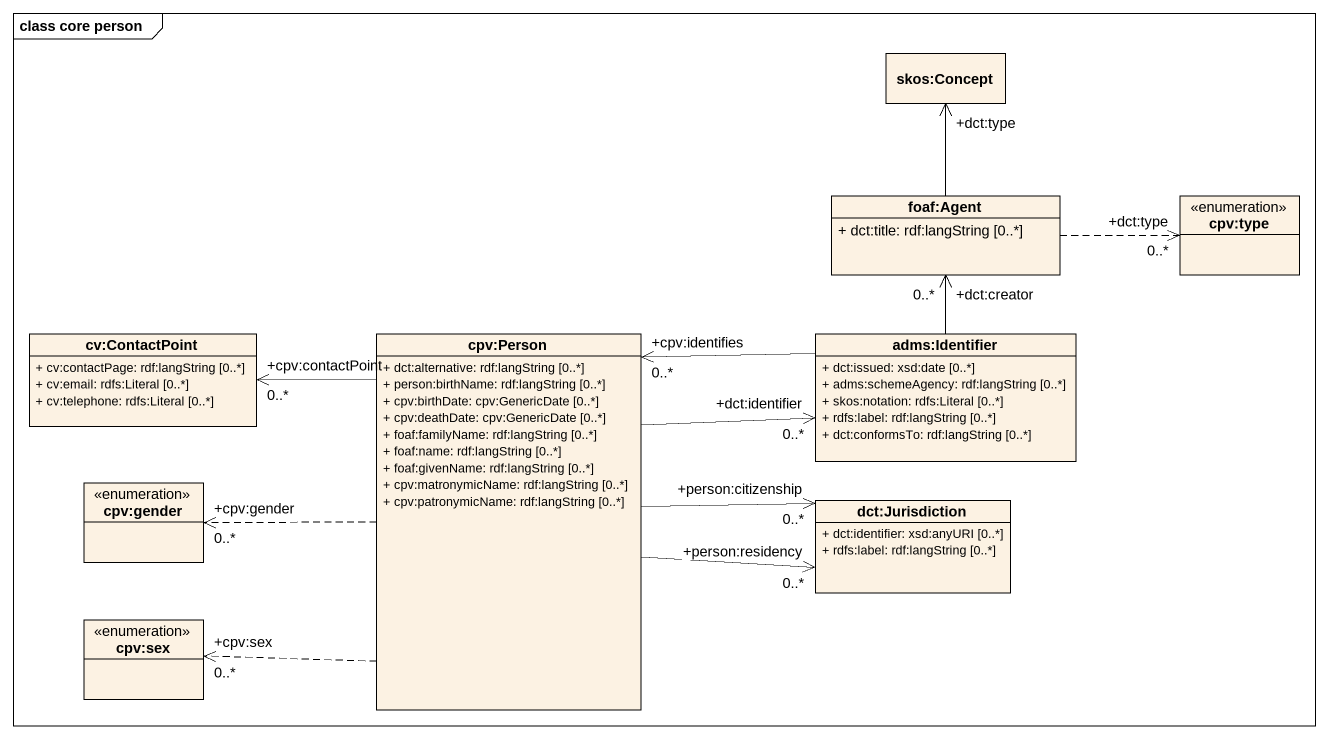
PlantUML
@startuml
mainframe class core person
hide circle
hide empty members
skinparam classAttributeIconSize 0
class "skos:Concept" as skos_Concept
class "foaf:Agent" as foaf_Agent {
  + dct:title: rdf:langString [0..*]
}
enum "cpv:type" as cpv_type
class "cv:ContactPoint" as cv_ContactPoint {
  + cv:contactPage: rdf:langString [0..*]
  + cv:email: rdfs:Literal [0..*]
  + cv:telephone: rdfs:Literal [0..*]
}
class "cpv:Person" as cpv_Person {
  + dct:alternative: rdf:langString [0..*]
  + person:birthName: rdf:langString [0..*]
  + cpv:birthDate: cpv:GenericDate [0..*]
  + cpv:deathDate: cpv:GenericDate [0..*]
  + foaf:familyName: rdf:langString [0..*]
  + foaf:name: rdf:langString [0..*]
  + foaf:givenName: rdf:langString [0..*]
  + cpv:matronymicName: rdf:langString [0..*]
  + cpv:patronymicName: rdf:langString [0..*]
}
class "adms:Identifier" as adms_Identifier {
  + dct:issued: xsd:date [0..*]
  + adms:schemeAgency: rdf:langString [0..*]
  + skos:notation: rdfs:Literal [0..*]
  + rdfs:label: rdf:langString [0..*]
  + dct:conformsTo: rdf:langString [0..*]
}
enum "cpv:gender" as cpv_gender
class "dct:Jurisdiction" as dct_Jurisdiction {
  + dct:identifier: xsd:anyURI [0..*]
  + rdfs:label: rdf:langString [0..*]
}
enum "cpv:sex" as cpv_sex
foaf_Agent -up-> "+dct:type" skos_Concept
foaf_Agent .right.> "+dct:type\n0..*" cpv_type
cpv_Person -left-> "+cpv:contactPoint\n0..*" cv_ContactPoint
cpv_Person -right-> "+dct:identifier\n0..*" adms_Identifier
cpv_Person .left.> "+cpv:gender\n0..*" cpv_gender
cpv_Person -right-> "+person:citizenship\n0..*" dct_Jurisdiction
cpv_Person -right-> "+person:residency\n0..*" dct_Jurisdiction
cpv_Person .left.> "+cpv:sex\n0..*" cpv_sex
adms_Identifier -up-> "+dct:creator\n0..*" foaf_Agent
adms_Identifier -left-> "+cpv:identifies\n0..*" cpv_Person
@enduml
